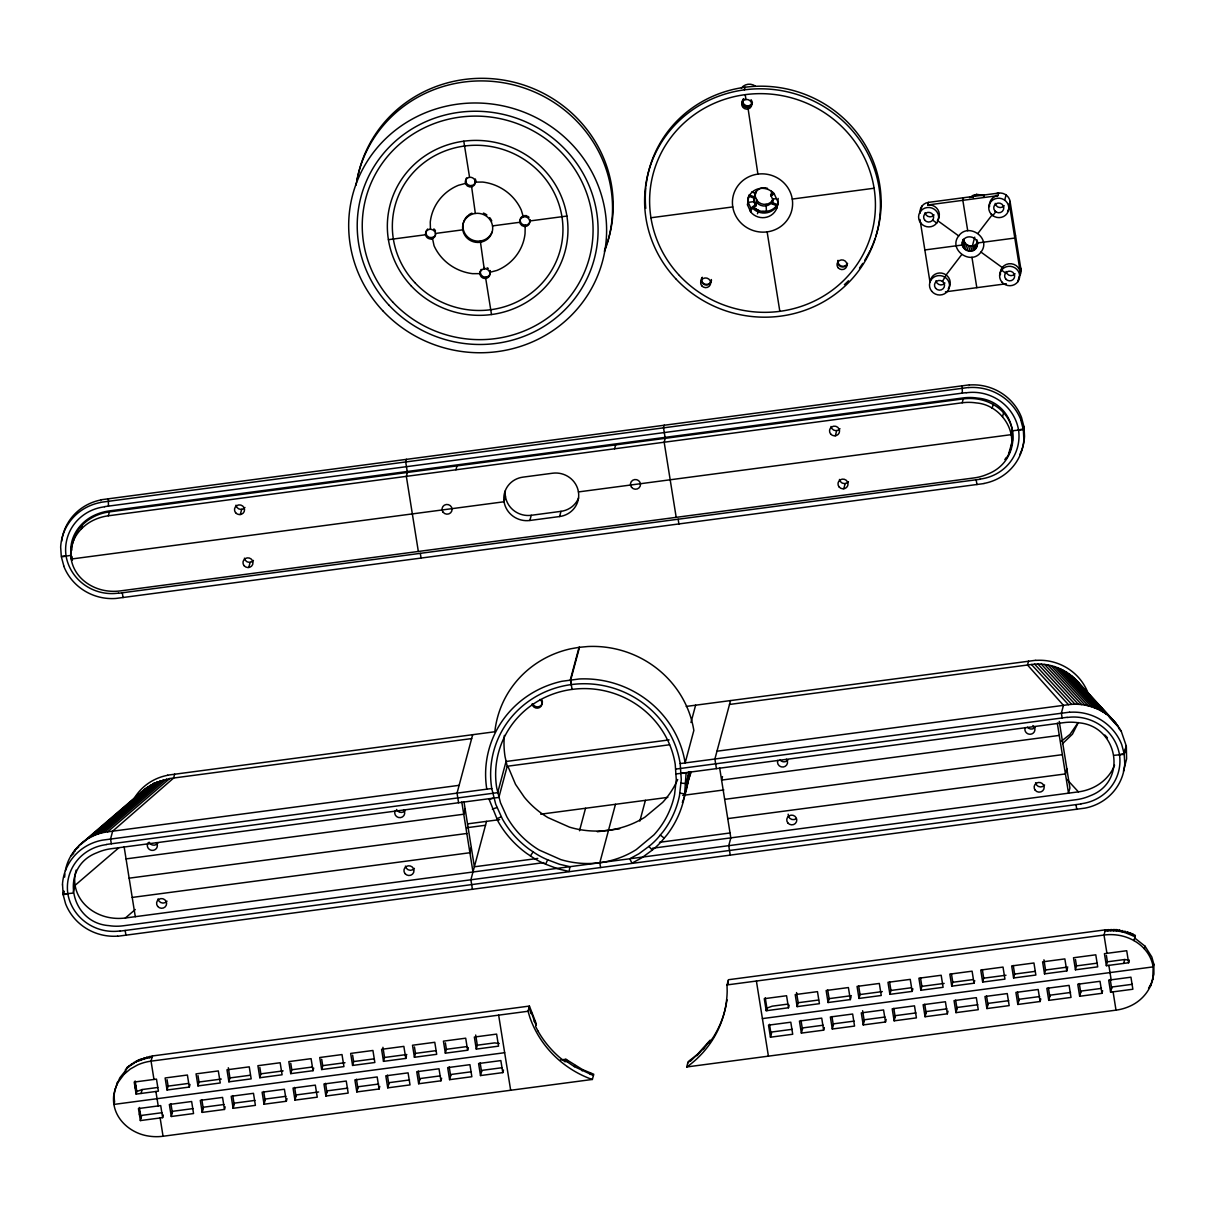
<?xml version="1.0" encoding="UTF-8"?>
<svg xmlns="http://www.w3.org/2000/svg" width="1215" height="1215" viewBox="0 0 1215 1215"><rect width="100%" height="100%" fill="white"/><g stroke="black" fill="none" stroke-linecap="round" stroke-linejoin="round"><path stroke-width="1.5" d="M62.557 884.885L63.165 894.741L65.564 903.702A50.711 48.873 15 0 0 117.673 936.127M1023.82 438.828L1023.334 429.624L1020.813 420.026M686.946 786.151L688.389 772.057M687.174 784.647L689.437 772.148M64.638 877.093L64.896 873.919M687.872 782.05L687.204 786.272A100.602 96.942 15 0 1 682.329 802.447M726.221 1004.198L727.041 999.854M75.011 875.149L76.105 870.137M71.108 549.134C72.946 535.921 82.802 524.88 94.785 519.625A48.342 46.595 15 0 1 108.332 515.798L962.189 402.788A48.342 46.595 15 0 1 976.374 402.94C1002.147 404.899 1021.997 436.139 1006.081 458.678M114.969 1089.399L114.529 1091.86A35.508 34.217 15 0 0 114.605 1101.777L113.921 1104.42C116.564 1121.475 132.359 1133.808 148.868 1136.101A48.342 46.595 15 0 0 163.053 1136.253L592.373 1079.452L593.755 1074.257L582.501 1069.58L565.886 1059.267L560.388 1059.981M1152.792 979.26L1153.157 966.882A35.508 34.217 15 0 0 1150.134 957.359C1144.166 945.118 1131.438 937.19 1118.195 935.201A48.342 46.595 15 0 0 1104.01 935.034L727.026 984.925L727.178 991.334A101.604 97.914 15 0 1 689.376 1065.099L686.688 1066.967L688.1 1061.773L697.425 1054.377L710.122 1040.177L709.423 1042.774L713.266 1037.261A101.604 97.914 15 0 0 725.978 1005.716M65.367 870.775C68.921 850.318 87.207 834.249 107.603 831.85L459.133 785.33M754.059 198.182L755.76 191.727M755.441 192.988L755.229 196.45L756.656 199.594L755.123 204.895L750.703 208.266L750.004 210.863M777.342 205.958L772.057 203.877L772.573 199.154L771.16 196.01L772.224 192.441M748.06 198.698L748.759 196.101L747.544 204.971L750.703 211.987A15.188 14.641 15 0 0 776.643 208.555L778.283 202.252M977.194 245.46C975.068 256.365 957.587 249.698 963.161 239.947L962.812 241.238C965.667 233.508 978.47 236.758 977.316 244.914M976.845 246.751L977.665 243.623M114.909 1089.612L117.855 1082.595L124.097 1074.242L127.408 1067.195L138.89 1059.784L152.437 1055.957L529.421 1006.066L536.301 1023.835L535.602 1026.432L537.729 1030.624M127.074 1068.486L129.473 1065.464M129.139 1066.755L131.66 1063.839M131.326 1065.145L133.969 1062.35M133.635 1063.657L136.384 1060.999M136.05 1062.305L138.89 1059.784M138.54 1061.09L141.137 1060.012L141.472 1058.721M141.137 1060.012L143.795 1059.085L144.129 1057.794M143.795 1059.085L146.514 1058.326L146.848 1057.02M146.514 1058.326L149.293 1057.703L149.627 1056.412M153.971 1079.452L151.055 1061.151L152.437 1055.957M592.373 1079.452L589.229 1078.358A101.604 97.914 15 0 1 529.892 1017.441L528.039 1011.26L529.421 1006.066M535.952 1025.141L531.289 1012.247M534.16 1021.587L534.494 1020.281M593.421 1075.548L574.406 1066.633L567.056 1061.758L567.39 1060.452M574.406 1066.633L574.756 1065.342M582.167 1070.886L582.501 1069.58M590.262 1074.47L590.611 1073.164M1133.944 940.592L1135.342 935.398L1130.39 932.999L1116.782 929.642L1105.407 929.84L728.423 979.73L727.026 984.925M1144.378 948.869L1145.062 946.227L1134.628 937.95M1145.062 946.227L1151.835 957.025L1153.84 964.239L1153.157 966.882L762.413 1018.595M686.688 1066.967L1116.008 1010.151A48.342 46.595 15 0 0 1129.57 1006.324C1141.022 1001.388 1150.013 991.243 1152.853 979.047M116.701 1084.874L119.875 1077.735L124.796 1071.584M962.341 243.076L963.374 239.188M962.948 246.827L964.315 241.633L963.768 239.795L962.386 244.99L924.843 249.956M963.966 248.468L965.333 243.273L964.315 241.633M965.378 249.804L966.76 244.61L965.333 243.273M967.11 250.746L968.476 245.552L966.76 244.61M969.023 251.232L970.39 246.037L974.248 245.536L977.285 243.213L975.903 248.407M970.982 251.216L974.734 237.153M972.866 250.715L974.248 245.536M974.551 249.758L975.918 244.564M73.978 539.506C76.545 528.525 85.916 520.324 95.833 515.722A48.342 46.595 15 0 1 109.38 511.895L963.237 398.9A48.342 46.595 15 0 1 977.422 399.052C990.665 401.056 1003.393 408.969 1009.361 421.21A35.508 34.217 15 0 1 1012.384 430.748L1012.46 440.665L1008.556 454.182M71.882 556.455L71.199 559.052L504.073 501.765A22.629 21.809 15 0 0 529.846 520.476L559.599 516.542A22.629 21.809 15 0 0 578.446 491.923L1011.336 434.636L1012.384 430.748L1023.334 429.624L1024.017 427.027L1021.511 417.428A50.711 48.873 15 0 0 969.403 384.988M81.375 528.874L82.423 524.986M108.363 498.712L108.439 506.123M108.332 515.783L109.38 511.895M63.894 890.99L63.059 894.103L73.006 893.101L75.102 885.31L118.857 847.766M64 891.628L63.165 894.741L68.055 893.769M240.281 514.553L241.679 509.358M174.671 774.122L173.639 778.025L112.646 831.182L110.55 838.973L111.324 843.787M248.756 567.511L250.138 562.317M135.169 1088.078L135.867 1085.481M136.126 1094.108L134.197 1082.064L156.477 1079.117L158.406 1091.161L136.126 1094.108L136.824 1091.51L135.138 1080.97M141.092 1093.439L142.125 1089.551L157.707 1087.486M139.391 1114.565L140.089 1111.968M163.326 1115.036L162.628 1117.633L140.363 1120.579L141.745 1115.385L162.172 1112.682M190.011 1084.463L189.327 1087.061L167.047 1090.007L168.095 1086.119L167.062 1079.695M171.285 1116.494L169.356 1104.45L191.636 1101.504L193.549 1113.548L171.285 1116.494L172.667 1111.3L193.094 1108.596M425.933 233.462L425.584 234.753L388.405 239.674M197.969 1085.921L196.04 1073.878L218.32 1070.931L220.249 1082.975L197.969 1085.921L199.017 1082.018L197.984 1075.609M431.31 238.915L432.57 238.58A5.027 4.845 15 0 0 431.082 229.286L429.776 229.286A5.027 4.845 15 0 0 425.584 234.753A5.027 4.845 15 0 0 431.31 238.915L431.659 237.624A5.027 4.845 15 0 1 427.741 228.967M432.297 237.457L434.044 245.734A47.78 46.049 15 0 0 472.529 273.664L479.986 273.633L480.335 272.342M225.17 1106.85L224.471 1109.447L202.206 1112.393L203.604 1107.199L224.016 1104.511M463.796 141.198L469.567 177.314A5.027 4.845 15 0 1 475.293 181.475L475.323 182.736A5.027 4.845 15 0 1 465.755 184.012L465.725 181.491A5.027 4.845 15 0 1 466.636 177.891M465.907 182.098L465.573 183.389L458.404 185.303A47.78 46.049 15 0 0 430.262 222.056L430.429 229.286M228.891 1081.821L226.977 1069.792L249.242 1066.846L251.171 1078.874L228.891 1081.821L229.939 1077.933L228.314 1067.757M471.466 185.637L475.338 213.43A15.096 14.534 15 0 1 491.695 233.386A15.096 14.534 15 0 1 465.922 236.803A15.096 14.534 15 0 1 475.338 213.43M475.657 180.807L475.308 182.098L482.78 182.068A47.78 46.049 15 0 1 521.265 210.013L523.361 216.984L523.073 215.86M463.128 228.541L462.778 229.832L435.502 233.447M406.387 459.27L405.689 461.867L407.222 471.496M233.128 1108.308L231.199 1096.264L253.479 1093.318L255.393 1105.361L233.128 1108.308L234.525 1103.114L254.937 1100.41M407.389 472.453L406.342 476.356L418.34 551.458M480.305 241.01L484.193 268.804L484.542 267.497M259.813 1077.735L257.899 1065.692L280.164 1062.745L282.093 1074.789L259.813 1077.735L260.861 1073.832L259.828 1067.423M491.498 314.533L485.727 278.432A5.027 4.845 15 0 1 480.001 274.271L480.32 271.704A5.027 4.845 15 0 1 481.262 269.366M287.013 1098.664L286.33 1101.261L264.05 1104.222L265.447 1099.028L285.859 1096.325M486.076 277.126L485.727 278.432A5.027 4.845 15 0 0 489.918 272.95L489.554 271.735A5.027 4.845 15 0 0 479.971 272.995M490.085 271.051L489.736 272.342L496.905 270.444A47.78 46.049 15 0 0 525.047 233.69L525.214 225.155M313.713 1068.091L313.014 1070.688L290.734 1073.635L291.782 1069.747L290.75 1063.322M520.142 220.993L519.792 222.284L492.531 225.899M455.929 469.795L456.977 465.892M521.964 216.498A5.027 4.845 15 0 0 524.561 225.155L525.882 225.155A5.027 4.845 15 0 0 530.059 219.687L529.71 220.978A5.027 4.845 15 0 1 525.533 226.446L524.212 226.461A5.027 4.845 15 0 1 522.739 217.151L524.333 215.526M294.972 1100.122L293.043 1088.078L315.323 1085.132L317.252 1097.175L294.972 1100.122L296.369 1094.928L318.634 1091.981M321.656 1069.549L319.742 1057.506L342.007 1054.559L343.936 1066.603L321.656 1069.549L322.704 1065.646L321.686 1059.237M325.893 1096.036L323.965 1083.993L346.245 1081.046L348.173 1093.09L325.893 1096.036L327.291 1090.842L347.703 1088.139M352.578 1065.449L350.664 1053.42L372.929 1050.474L374.858 1062.502L352.578 1065.449L353.626 1061.561L352.608 1055.136M505.47 496.57L504.073 501.765A22.629 21.809 15 0 1 522.921 477.146L552.673 473.212A22.629 21.809 15 0 1 578.446 491.923M379.779 1086.392L379.095 1088.989L356.815 1091.936L358.212 1086.742L378.624 1084.038M406.478 1055.82L405.78 1058.417L383.5 1061.363L384.548 1057.475L382.922 1047.3M529.846 520.476L531.244 515.297A22.629 21.809 15 0 1 505.334 490.86M472.696 734.695L457.037 793.122L458.587 802.75M387.737 1087.85L385.808 1075.807L408.088 1072.86L410.017 1084.904L387.737 1087.85L389.134 1082.656L409.546 1079.953M465.132 809.023L463.75 814.217L126.056 858.899M414.421 1057.278L412.508 1045.234L434.773 1042.288L436.701 1054.316L414.421 1057.278L415.469 1053.375L414.452 1046.95M559.599 516.542L560.996 511.348A22.629 21.809 15 0 0 578.583 497.968M471.298 847.538L469.901 852.733L132.222 897.429M486.547 821.355L470.888 879.781L472.438 889.41M441.637 1078.206L440.939 1080.803L418.659 1083.75L420.056 1078.555L440.468 1075.852M504.362 735.394A90.533 87.252 15 0 0 505.06 756.702L507.217 766.255L498.864 797.42L110.975 848.753A49.314 47.522 15 0 0 97.124 852.672C59.019 866.811 69.437 922.732 108.788 925.617A49.314 47.522 15 0 0 123.292 925.784L1076.338 799.667A49.314 47.522 15 0 0 1090.204 795.749C1128.31 781.594 1117.876 725.689 1078.54 722.788A49.314 47.522 15 0 0 1064.036 722.621L676.132 773.955M468.322 1047.634L467.623 1050.231L445.358 1053.177L446.391 1049.289L445.373 1042.865M614.593 448.791L615.625 444.903M449.58 1079.664L447.667 1067.62L469.932 1064.674L471.86 1076.718L449.58 1079.664L450.978 1074.47L471.39 1071.767M486.79 789.173A100.602 96.942 15 0 1 561.983 681.266L579.282 678.972A100.602 96.942 15 0 1 685.139 762.929L693.841 730.473A100.602 96.942 15 0 0 587.969 646.517L579.054 647.337L570.351 679.793L572.113 689.391A90.533 87.252 15 0 1 675.221 764.25L676.269 779.468L674.568 794.595A90.533 87.252 15 0 1 653.943 834.857L636.235 849.619A90.533 87.252 15 0 1 560.798 859.597L539.202 850.044A90.533 87.252 15 0 1 506.837 816.799L500.474 802.735L496.707 787.867A90.533 87.252 15 0 1 572.113 689.391M579.494 647.276L570.792 679.732L571.339 684.577A95.575 92.097 15 0 0 491.756 788.52L102.333 840.157A50.711 48.873 15 0 0 62.436 884.885M476.28 1049.092L474.351 1037.048L496.616 1034.102L498.545 1046.145L476.28 1049.092L477.313 1045.189L475.688 1035.028M744.431 89.834L745.129 87.237M503.481 1070.02L502.782 1072.617L480.502 1075.564L481.899 1070.369L502.311 1067.681M747.924 107.543L757.902 174.109A30.178 29.084 15 0 1 790.585 214.022A30.178 29.084 15 0 1 739.054 220.841A30.178 29.084 15 0 1 757.902 174.109M664.225 425.144L663.527 427.741L665.076 437.37M665.228 438.326L664.18 442.23L676.193 517.347M579.509 830.756L585.539 808.264M747.544 204.971L748.136 198.546M750.703 211.987L751.402 209.39L755.821 206.018L756.778 202.495A9.507 9.158 15 0 0 772.998 200.353M755.609 193.048L754.226 198.242L748.926 196.162M755.229 196.45L753.847 201.644L755.821 206.018M776.355 205.882C771.677 212.534 759.178 213.84 753.3 206.763M762.519 211.44L766.452 211.547L766.058 204.302M771.297 195.904L771.54 191.256M772.057 203.877L773.317 199.093M615.473 804.3L599.815 862.726L600.59 867.54M777.585 204.849L778.192 198.409M776.643 208.555L777.661 204.697L772.193 202.541M565.886 1059.267L565.188 1061.864L559.796 1057.582A101.604 97.914 15 0 1 537.729 1030.624M639.834 821.112L645.408 800.336M690.971 722.5L695.618 705.186M688.146 775.747L686.065 783.538L681.053 783.143M687.827 780.516L689.224 775.322M690.819 771.677L684.85 793.942L679.899 793.122M730.549 700.569L714.891 758.995L716.425 768.624M722.515 776.628L721.589 780.091L1059.283 735.409M835.312 435.805L836.71 430.611M843.772 488.779L845.169 483.585M920.53 211.304L921.912 206.11M958.696 235.907C947.837 249.591 971.089 266.024 980.961 252.082C991.82 238.398 968.568 221.981 958.696 235.907L937.418 220.477A10.054 9.69 15 0 0 927.789 204.971L928.488 202.373L998.609 193.079L997.91 195.676A10.054 9.69 15 0 0 989.526 206.626M963.541 197.726L962.842 200.323L967.717 230.759M969.585 197.665L976.587 194.385L984.059 195.311L984.196 196.572M789.173 1005.17L788.489 1007.767L766.209 1010.713L766.908 1008.116L772.208 1006.172L787.791 1004.106M976.708 241.178L977.057 239.887M977.619 241.724L977.27 243.015L1014.814 238.049L1015.497 235.452M770.447 1037.2L768.518 1025.156L790.798 1022.21L792.712 1034.254L770.447 1037.2L771.829 1032.006L792.256 1029.302M1004.683 200.171L1006.066 194.977M1007.554 211.197A10.054 9.69 15 0 0 1009.361 203.999L1010.06 201.401L1020.949 269.502L1020.251 272.099A10.054 9.69 15 0 0 1008.799 263.776A10.054 9.69 15 0 0 1000.416 274.727M962.25 385.702L962.326 393.113M797.131 1006.627L795.202 994.584L817.482 991.637L819.411 1003.681L797.131 1006.627L798.179 1002.724L796.554 992.564M962.189 402.788L963.237 398.9M824.332 1027.556L823.633 1030.153L801.368 1033.099L802.766 1027.92L823.178 1025.217M1017.73 281.88L1019.127 276.686A10.054 9.69 15 0 0 1020.205 267.057M851.032 996.983L850.333 999.581L828.053 1002.527L829.101 998.639L827.719 990.043M992.123 408.346L993.171 404.458M832.29 1029.014L830.361 1016.97L852.641 1014.024L854.555 1026.068L832.29 1029.014L833.687 1023.82L854.099 1021.116M1002.557 416.623L1003.59 412.736M858.975 998.441L857.061 986.398L879.326 983.451L881.255 995.495L858.975 998.441L860.023 994.538L858.656 985.942M886.175 1019.385L885.492 1021.982L863.212 1024.928L864.609 1019.734L885.021 1017.031M1023.926 426.389L1023.227 428.986L1018.322 429.958M912.875 988.797L912.176 991.394L889.896 994.341L890.944 990.453L889.577 981.857M894.134 1020.828L892.205 1008.799L914.485 1005.838L916.414 1017.881L894.134 1020.828L895.531 1015.634L915.943 1012.93M920.818 990.255L918.904 978.212L941.169 975.265L943.098 987.309L920.818 990.255L921.866 986.367L920.499 977.756M948.019 1011.199L947.336 1013.796L925.055 1016.742L926.453 1011.548L946.865 1008.845M1028.558 661.127L1027.525 665.015L1063.459 705.353L1061.378 713.144L1062.138 717.959M974.719 980.611L974.02 983.208L951.74 986.17L952.788 982.267L951.421 973.671M955.977 1012.642L954.048 1000.613L976.328 997.667L978.257 1009.695L955.977 1012.642L957.374 1007.448L977.786 1004.744M982.662 982.069L980.748 970.041L1003.013 967.079L1004.942 979.123L982.662 982.069L983.71 978.181L982.343 969.57M986.899 1008.556L984.97 996.513L1007.25 993.566L1009.179 1005.61L986.899 1008.556L988.296 1003.362L1008.708 1000.659M1066.831 768.731L1065.434 773.925L727.755 818.606M1013.599 977.984L1011.67 965.94L1033.935 962.994L1035.863 975.038L1013.599 977.984L1014.631 974.081L1013.264 965.485M1040.799 998.912L1040.101 1001.509L1017.821 1004.456L1019.218 999.262L1039.63 996.558M1067.484 968.34L1066.785 970.937L1044.52 973.883L1045.553 969.995L1043.928 959.82M1048.742 1000.37L1046.829 988.327L1069.094 985.38L1071.023 997.424L1048.742 1000.37L1050.14 995.176L1070.552 992.473M729.501 704.457L1031.444 664.499C1047.846 662.297 1065.145 668.28 1076.49 680.37L1115.719 722.986L1121.172 731.05L1126.244 745.889L1124.164 753.68L1124.771 763.521A50.711 48.873 15 0 1 1084.965 808.127L117.688 936.264M1126.244 745.889L1124.27 754.318L1114.307 755.305M1075.442 969.798L1073.513 957.754L1095.778 954.808L1097.707 966.851L1075.442 969.798L1076.475 965.895L1075.457 959.486M1102.643 990.726L1101.944 993.323L1079.664 996.27L1081.061 991.075L1101.473 988.387M1105.407 929.84L1104.01 935.034L1106.941 953.335M1107.397 961.809L1124.71 959.516L1129.327 960.154L1128.629 962.751L1106.364 965.697L1107.397 961.809L1106.379 955.385M1110.586 992.184L1108.672 980.141L1130.937 977.194L1132.866 989.238L1110.586 992.184L1111.983 986.99L1132.395 984.287M1123.678 963.404L1124.71 959.516M125.145 1070.293L127.408 1067.195M687.736 1063.064L690.773 1059.905M690.424 1061.211L697.425 1054.377M697.061 1055.683L703.531 1048.287M703.166 1049.593L709.059 1041.711M1105.058 931.146L1107.883 930.842L1108.247 929.551M1107.883 930.842L1110.738 930.72L1111.102 929.414M1110.738 930.72L1113.578 930.751L1113.942 929.445M1113.578 930.751L1116.418 930.948L1116.782 929.642M1116.418 930.948L1119.243 931.298L1119.592 930.007M1119.243 931.298L1122.022 931.814L1122.371 930.523M1134.977 936.659L1124.756 932.482L1125.105 931.191M1127.429 933.317L1127.793 932.011M1130.026 934.305L1130.39 932.999M1132.562 935.428L1132.912 934.122M1078.328 722.515L1072.45 734.179L1062.609 743.61M688.252 780.379L691.046 772.406M1123.435 771.191L1126.594 758.904L1126.351 746.526M757.461 213.764L758.676 210.453L755.214 208.555M1114.565 765.146C1110.692 775.413 1102.202 783.508 1092.285 787.958A49.314 47.522 15 0 1 1078.434 791.861L652.485 848.237M75.011 535.618L72.156 545.246A35.508 34.217 15 0 0 71.822 550.213M117.384 1082.231L113.83 1094.502A35.508 34.217 15 0 0 113.906 1104.42L504.665 1052.706M1150.377 986.428L1153.916 974.157L1153.84 964.239M547.631 859.795L559.401 864.245L569.896 866.69L569.136 871.474L558.004 868.877L545.626 864.214L547.631 859.795A71.336 68.739 15 0 1 533.172 851.882L529.679 849.558A95.575 92.097 15 0 1 502.433 819.062L495.72 804.224L491.756 788.52M1077.538 723.487L1069.975 734.392L1061.287 741.241M1151.061 983.786L1148.57 988.281M488.87 798.741L498.029 821.325A100.602 96.942 15 0 0 526.718 853.431L530.393 855.876L533.172 851.882M708.694 1043.002L709.773 1041.468M961.688 254.634L946.136 274.954L942.475 281.409M977.969 233.356L992.412 214.508M992.822 215.647L995.784 211.774M1004.805 459.559L1006.476 457.463M686.141 772.634L684.425 796.66A100.602 96.942 15 0 1 666.974 834.872L664.21 838.168A75.102 72.368 15 0 1 652.242 850.105L641.824 857.79L631.967 863.166L629.75 858.762L639.029 853.705L648.916 846.399A71.336 68.739 15 0 0 660.292 835.054L662.919 831.926A95.575 92.097 15 0 0 679.489 795.628L681.281 779.666L680.172 763.582A95.575 92.097 15 0 0 571.339 684.577M124.097 1074.242L130.294 1069.033L137.508 1064.978A48.342 46.595 15 0 1 151.055 1061.151L528.039 1011.26M140.849 792.499L154.077 783.219L169.72 778.542L471.648 738.583M78.732 845.807L145.754 788.292M80.752 844.501L84.989 840.871M86.295 839.717L148.412 786.424M89.075 838.031L151.192 784.723M74.464 850.606L78.702 846.976M72.581 853.203L75.406 850.789M91.976 836.512L154.077 783.219M70.88 855.922L73.705 853.492M94.967 835.191L157.084 781.883M98.05 834.052L160.152 780.744M101.21 833.11L163.311 779.802M104.414 832.366L166.531 779.073M107.603 831.85L169.72 778.542M74.996 875.073A36.511 35.189 15 0 0 78.2 895.091C84.291 907.635 97.306 915.776 110.869 917.826A49.314 47.522 15 0 0 125.373 917.993L135.26 909.519M756.656 199.594L757.218 200.824A9.507 9.158 15 0 0 773.439 198.683M770.599 194.78L773.545 192.532M771.16 196.01L774.152 193.732M969.707 197.21L976.587 194.385M496.768 818.834L501.279 816.769M136.824 1091.51L142.125 1089.551M492.364 809.175L497.026 807.489M431.659 237.624L432.92 237.29A5.027 4.845 15 0 0 435.578 234.647M489.053 799.349L493.867 798.073M63.803 565.886L61.388 556.926L71.245 555.285M1119.273 754.652L1124.164 753.68L1121.764 744.719A50.711 48.873 15 0 0 1069.64 712.279M579.054 647.337L570.686 648.795A100.602 96.942 15 0 0 494.885 731.354M101.255 499.745L969.388 384.866M100.572 502.342L968.689 387.464M984.044 483.555L115.926 598.448A50.711 48.873 15 0 1 63.681 565.932M167.579 775.17L494.763 731.764M149.293 1057.703L152.103 1057.263M566.904 216.057L529.71 220.978A5.027 4.845 15 0 0 523.984 216.817M772.573 199.154L776.324 198.668M650.951 217.758L732.767 206.93M792.271 199.063L874.086 188.234M927.789 204.971L997.91 195.676M945.437 291.828L1006.339 283.763M104.596 506.625L966.168 392.612M531.244 515.297L560.996 511.348M118.447 593.3L980.019 479.272M686.217 706.431L1035.696 660.292M669.131 739.905L506.048 761.486L497.694 792.651L106.358 844.44M507.217 766.255L669.556 744.765M716.971 751.204L1068.501 704.685C1084.904 702.467 1102.202 708.451 1113.563 720.541M680.172 763.582L1069.625 712.157M675.768 769.095L1067.104 717.306M467.745 823.846L499.623 819.624M540.721 814.187L667.81 797.374M682.754 795.4L723.851 789.947M466.909 827.719L485.514 825.258M129.139 878.172L466.818 833.475M724.672 799.349L1062.366 754.667M597.355 831.743L619.665 828.782M537.789 858.413L474.382 866.796L464.024 802.022M659.472 842.314L730.352 832.928M125.373 917.993L543.864 862.62M120.224 931.115L1080.955 803.966M168.095 1086.119L188.507 1083.416M199.017 1082.018L221.282 1079.072M229.939 1077.933L250.351 1075.229M260.861 1073.832L283.141 1070.886M291.782 1069.747L312.194 1067.043M322.704 1065.646L344.984 1062.7M353.626 1061.561L374.038 1058.857M384.548 1057.475L406.828 1054.514M415.469 1053.375L435.896 1050.671M446.391 1049.289L466.818 1046.586M477.313 1045.189L494.627 1042.895L499.244 1043.548M798.179 1002.724L818.591 1000.021M829.101 998.639L851.366 995.693M860.023 994.538L882.303 991.592M890.944 990.453L911.356 987.749M921.866 986.367L944.146 983.406M952.788 982.267L973.2 979.563M983.71 978.181L1005.99 975.235M1014.631 974.081L1035.059 971.377M1045.553 969.995L1067.833 967.049M1076.475 965.895L1096.902 963.191M100.587 502.478A50.711 48.873 15 0 0 60.659 547.069L61.282 556.288L66.293 555.954M976.465 194.84L983.953 195.752M681.129 773.302L686.156 773.272M975.706 195.585L972.942 195.357L973.625 196.617M1122.022 931.814L1124.756 932.482M968.476 245.552L970.39 246.037M751.781 192.016L755.32 193.398A9.507 9.158 15 0 1 767.576 188.371M749.078 194.84L754.378 196.921L753.847 201.644L748.227 202.373L751.402 209.39M980.961 252.082L1002.238 267.528L1001.54 270.125L1005.58 273.056M932.68 220.128L936.735 223.074M565.537 1060.558L567.056 1061.758M660.307 835.054L664.21 838.168M1074.166 678.061L1115.719 722.986M1071.691 675.905L1117.724 725.568M1083.75 689.467L1097.813 704.7M1109.31 717.169L1119.531 728.256M1069.079 673.9L1106.136 714.071M1118.605 728.286L1121.172 731.05M1066.345 672.062L1103.402 712.248M1063.474 670.407L1100.547 710.578M1060.513 668.918L1097.57 709.104M1057.46 667.627L1094.518 707.813M1054.331 666.534L1091.389 706.705M1051.127 665.623L1088.2 705.809M1047.877 664.924L1084.949 705.11M1044.596 664.423L1081.654 704.609M1041.285 664.134L1078.343 704.32M1104.891 735.045L1107.442 737.809M1037.975 664.058L1075.032 704.229M1034.648 664.18L1071.721 704.366M1031.444 664.499L1068.501 704.685M1066.937 779.407L1078.434 791.876M648.916 846.399L652.242 850.105M1076.49 680.37L1082.474 688.085M963.298 245.521L962.69 241.785M777.494 201.007L774.319 194.005A15.188 14.641 15 0 0 748.379 197.438M465.725 181.491L466.104 182.706A5.027 4.845 15 0 0 475.673 181.445L475.642 180.169A5.027 4.845 15 0 0 475.278 178.954M489.903 270.429L490.268 271.659M508.098 766.726L515.524 784.343L524.288 797.162A90.533 87.252 15 0 0 547.904 817.574L569.501 827.142A90.533 87.252 15 0 0 644.937 817.148L662.646 802.401A90.533 87.252 15 0 0 677.697 779.514M529.087 1007.372L530.94 1013.553M972.82 195.812L973.321 197.787M71.639 556.956L72.429 560.267M1009.361 203.999L1020.251 272.099M1128.629 962.751L1126.715 950.722L1104.435 953.669L1106.364 965.697M1108.855 965.378L1111.163 979.822M1113.092 991.85L1116.008 1010.151M1110.221 979.457L1111.634 988.296M1076.004 804.619L1076.763 809.433M1059.267 721.452L1069.914 787.988L1068.517 793.182L1057.323 723.153M1101.944 993.323L1100.015 981.295L1077.751 984.241L1079.664 996.27M971.939 257.246L976.814 287.682M1079.3 983.558L1080.712 992.382M1066.785 970.937L1064.856 958.908L1042.591 961.855L1044.52 973.883M976.177 479.788L976.951 484.603M1048.378 987.643L1049.79 996.467M919.983 219.49L930.007 282.214M1040.101 1001.509L1038.172 989.481L1015.907 992.427L1017.821 1004.456M1017.487 991.972L1018.869 1000.568M986.565 996.057L987.947 1004.653M974.02 983.208L972.091 971.18L949.826 974.126L951.74 986.17M955.643 1000.158L957.025 1008.754M947.336 1013.796L945.407 1001.752L923.127 1004.699L925.055 1016.742M924.721 1004.243L926.103 1012.839M912.176 991.394L910.248 979.366L887.983 982.312L889.896 994.341M893.8 1008.344L895.182 1016.94M745.205 94.664L745.964 99.478A5.027 4.845 15 0 1 751.417 106.13A5.027 4.845 15 0 1 742.836 107.269A5.027 4.845 15 0 1 745.964 99.478M767.136 231.883L779.833 311.329M885.492 1021.982L883.563 1009.938L861.283 1012.885L863.212 1024.928M862.604 1010.713L864.26 1021.025M850.333 999.581L848.404 987.552L826.139 990.498L828.053 1002.527M831.956 1016.515L833.338 1025.126M823.633 1030.153L821.72 1018.124L799.44 1021.071L801.368 1033.099M801.004 1020.387L802.416 1029.211M788.489 1007.767L786.561 995.738L764.281 998.684L766.209 1010.713M765.253 997.804L767.288 1010.531M769.49 1024.291L771.145 1034.603M756.398 981.037L768.412 1056.154M719.629 767.834L730.822 837.879L728.742 845.67L730.276 855.299M678.152 519.23L678.927 524.045M498.651 1015.148L510.665 1090.265M461.791 801.961L472.984 871.99M420.314 553.341L421.089 558.156M502.782 1072.617L500.853 1060.589L478.589 1063.535L480.502 1075.564M480.138 1062.852L481.55 1071.676M467.623 1050.231L465.694 1038.187L443.429 1041.149L445.358 1053.177M449.216 1066.937L450.628 1075.761M440.939 1080.803L439.01 1068.775L416.745 1071.721L418.659 1083.75M418.294 1071.038L419.707 1079.862M405.78 1058.417L403.851 1046.373L381.586 1049.32L383.5 1061.363M387.372 1075.123L388.785 1083.947M379.095 1088.989L377.166 1076.946L354.886 1079.907L356.815 1091.936M356.451 1079.209L357.863 1088.048M325.529 1083.309L326.941 1092.133M313.014 1070.688L311.086 1058.66L288.821 1061.606L290.734 1073.635M294.607 1087.395L296.02 1096.234M286.33 1101.261L284.401 1089.232L262.121 1092.179L264.05 1104.222M263.685 1091.495L265.098 1100.319M232.764 1095.581L234.176 1104.405M224.471 1109.447L222.558 1097.418L200.278 1100.365L202.206 1112.393M122.29 592.783L123.064 597.598M201.842 1099.681L203.254 1108.505M189.327 1087.061L187.399 1075.017L165.119 1077.978L167.047 1090.007M170.92 1103.767L172.333 1112.591M124.097 846.642L135.29 916.687M162.628 1117.633L160.714 1105.604L138.434 1108.551L140.363 1120.579M155.9 1091.48L158.208 1105.923M160.137 1117.967L163.053 1136.268M125.175 930.462L125.95 935.277M139.376 1107.457L141.061 1117.982M1024.017 427.027L1024.518 436.231A50.711 48.873 15 0 1 1019.81 454.607M71.108 553.6C68.921 537 80.479 521.205 95.347 514.856A49.314 47.522 15 0 1 109.213 510.938L963.1 397.928A49.314 47.522 15 0 1 977.604 398.095C1019.142 401.618 1026.007 459.179 987.749 474.078A48.342 46.595 15 0 1 974.202 477.905L120.331 590.9A48.342 46.595 15 0 1 106.145 590.748C92.917 588.743 80.175 580.831 74.221 568.574A35.508 34.217 15 0 1 71.093 549.058M728.058 981.037L728.134 984.241M480.32 271.704L480.35 272.965A5.027 4.845 15 0 0 490.298 272.919M847.387 263.989A5.027 4.845 15 0 1 840.886 266.647A5.027 4.845 15 0 1 838.031 260.314M711.307 279.541A5.027 4.845 15 0 1 705.156 284.902A5.027 4.845 15 0 1 702.3 277.263M752.115 102.075A5.027 4.845 15 0 1 745.342 107.224A5.027 4.845 15 0 1 744.005 98.886M751.067 99.752A5.027 4.845 15 0 1 751.751 100.845M741.423 88.012A10.054 9.69 15 0 1 755.441 86.159M752.419 102.303A5.027 4.845 15 0 1 745.615 106.191A5.027 4.845 15 0 1 743.383 98.749M752.282 102.88A5.027 4.845 15 0 1 742.623 100.435M711.504 280.164A5.027 4.845 15 0 1 705.338 284.249A5.027 4.845 15 0 1 701.845 277.719M847.554 263.351A5.027 4.845 15 0 1 837.894 260.891M875.134 238.383A118.204 113.906 15 0 1 873.175 243.623M872.461 245.339A118.204 113.906 15 0 1 870.942 248.756M870.153 250.442A118.204 113.906 15 0 1 864.761 260.253M862.741 263.412A118.204 113.906 15 0 1 859.521 268.014M848.495 280.786A118.204 113.906 15 0 1 844.395 284.659M645.757 208.388A118.204 113.906 15 0 1 645.788 187.869M645.97 186.001A118.204 113.906 15 0 1 787.335 89.059A118.204 113.906 15 0 1 875.726 236.606M777.357 205.077A15.188 14.641 15 0 1 752.814 208.327M465.375 182.782A5.027 4.845 15 0 1 469.567 177.314M487.124 267.816A5.027 4.845 15 0 1 488.278 268.439M525.639 215.511A5.027 4.845 15 0 1 526.915 215.845M528.069 216.467A5.027 4.845 15 0 1 529.011 217.364M433.861 228.936A5.027 4.845 15 0 1 435.486 230.926M492.029 232.095A15.096 14.534 15 0 1 469.643 238.55A15.096 14.534 15 0 1 467.578 215.86M468.565 215.04A15.096 14.534 15 0 1 471.921 213.126M483.433 213.081A15.096 14.534 15 0 1 486.881 214.964M489.721 217.637A15.096 14.534 15 0 1 491.771 220.933M357.225 179.395A129.276 124.568 15 0 1 518.835 83.531A129.276 124.568 15 0 1 604.508 250.472M606.604 245.4A129.276 124.568 15 0 1 604.417 251.551M355.995 185.212A129.276 124.568 15 0 1 356.542 181.992M356.846 180.382A129.276 124.568 15 0 1 514.067 85.02A129.276 124.568 15 0 1 607.105 243.851M1004.198 205.654A5.027 4.845 15 0 1 995.191 203.376M996.087 193.747A10.054 9.69 15 0 1 1010.121 203.938M1015.072 273.755A5.027 4.845 15 0 1 1006.066 271.461M934.077 214.934A5.027 4.845 15 0 1 925.055 212.655M920.104 213.308A10.054 9.69 15 0 1 928.488 202.373M944.951 283.034A5.027 4.845 15 0 1 935.945 280.741M930.234 281.455A10.054 9.69 15 0 1 943.827 273.694A10.054 9.69 15 0 1 948.308 288.562M1067.135 717.488A45.623 43.968 15 0 1 1119.486 754.621A45.623 43.968 15 0 1 1080.925 803.783M106.388 844.622A45.623 43.968 15 0 0 67.843 893.784A45.623 43.968 15 0 0 120.179 930.933M1044.596 785.042A5.027 4.845 15 0 1 1035.59 782.764M1035.347 727.147A5.027 4.845 15 0 1 1027.389 727.178M1032.856 725.537A5.027 4.845 15 0 1 1034.193 731.992A5.027 4.845 15 0 1 1027.693 733.723A5.027 4.845 15 0 1 1025.217 727.557M167.032 901.181A5.027 4.845 15 0 1 158.026 898.887M157.783 843.286A5.027 4.845 15 0 1 149.141 842.223M156.249 842.557A5.027 4.845 15 0 1 155.809 849.103A5.027 4.845 15 0 1 149.035 849.133A5.027 4.845 15 0 1 148.291 842.587M405.157 810.542A5.027 4.845 15 0 1 396.515 809.479M403.623 809.828A5.027 4.845 15 0 1 400.494 817.619A5.027 4.845 15 0 1 395.042 810.952M414.406 868.391A5.027 4.845 15 0 1 405.4 866.113M786.439 759.208A5.027 4.845 15 0 1 783.295 766.999A5.027 4.845 15 0 1 777.843 760.347M787.973 759.937A5.027 4.845 15 0 1 780.015 759.967M796.311 818.637A5.027 4.845 15 0 1 788.171 814.187M132.511 801.52A50.711 48.873 15 0 1 167.609 775.307M1035.712 660.413A50.711 48.873 15 0 1 1087.941 692.808M545.626 864.214A75.102 72.368 15 0 1 530.393 855.876M541.966 700.129A5.027 4.845 15 0 1 539.414 706.492A5.027 4.845 15 0 1 532.793 703.895M539.992 699.445A5.027 4.845 15 0 1 539.642 707.51A5.027 4.845 15 0 1 532.079 703.956M966.198 392.794A45.623 43.968 15 0 1 1018.55 429.928A45.623 43.968 15 0 1 979.989 479.09M104.627 506.807A45.623 43.968 15 0 0 66.066 555.969A45.623 43.968 15 0 0 118.417 593.117M848.45 481.702A5.027 4.845 15 0 1 839.444 479.424M839.99 428.743A5.027 4.845 15 0 1 830.984 426.45M244.959 507.49A5.027 4.845 15 0 1 235.953 505.197M253.434 560.449A5.027 4.845 15 0 1 244.412 558.171M1023.956 438.843A50.711 48.873 15 0 1 984.029 483.433M968.704 387.585A50.711 48.873 15 0 1 1020.934 419.98M61.646 541.283A50.711 48.873 15 0 1 101.285 499.881M838.107 267.725A5.027 4.845 15 0 0 846.688 266.586A5.027 4.845 15 0 0 841.236 259.934A5.027 4.845 15 0 0 838.107 267.725M701.738 285.768A5.027 4.845 15 0 0 710.335 284.629A5.027 4.845 15 0 0 704.882 277.977A5.027 4.845 15 0 0 701.738 285.768M679.367 275.456A113.177 109.061 15 0 0 870.244 237.669A113.177 109.061 15 0 0 737.945 95.848A113.177 109.061 15 0 0 679.367 275.456M675.677 278.675A118.204 113.906 15 0 0 875.028 239.203A118.204 113.906 15 0 0 736.852 91.095A118.204 113.906 15 0 0 675.677 278.675M411.141 285.844A90.533 87.252 15 0 0 563.821 255.606A90.533 87.252 15 0 0 457.994 142.155A90.533 87.252 15 0 0 411.141 285.844M414.831 282.624A85.506 82.392 15 0 0 559.037 254.072A85.506 82.392 15 0 0 459.088 146.924A85.506 82.392 15 0 0 414.831 282.624M392.658 301.943A115.683 111.476 15 0 0 587.771 263.321A115.683 111.476 15 0 0 452.527 118.356A115.683 111.476 15 0 0 392.658 301.943M388.967 305.162A120.725 116.321 15 0 0 592.556 264.855A120.725 116.321 15 0 0 451.433 113.587A120.725 116.321 15 0 0 388.967 305.162M382.679 310.645A129.276 124.568 15 0 0 600.696 267.467A129.276 124.568 15 0 0 449.58 105.492A129.276 124.568 15 0 0 382.679 310.645M994.842 210.878A5.027 4.845 15 0 0 1003.438 209.755A5.027 4.845 15 0 0 997.986 203.087A5.027 4.845 15 0 0 994.842 210.878M990.939 213.855A10.054 9.69 15 0 0 1008.116 211.592A10.054 9.69 15 0 0 997.211 198.273A10.054 9.69 15 0 0 990.939 213.855M1005.731 278.979A5.027 4.845 15 0 0 1014.312 277.84A5.027 4.845 15 0 0 1008.86 271.188A5.027 4.845 15 0 0 1005.731 278.979M1001.813 281.956A10.054 9.69 15 0 0 1018.99 279.678A10.054 9.69 15 0 0 1008.101 266.374A10.054 9.69 15 0 0 1001.813 281.956M924.721 220.158A5.027 4.845 15 0 0 933.302 219.034A5.027 4.845 15 0 0 927.865 212.382A5.027 4.845 15 0 0 924.721 220.158M920.803 223.135A10.054 9.69 15 0 0 937.98 220.872A10.054 9.69 15 0 0 927.091 207.552A10.054 9.69 15 0 0 920.803 223.135M935.596 288.259A5.027 4.845 15 0 0 944.192 287.12A5.027 4.845 15 0 0 938.739 280.468A5.027 4.845 15 0 0 935.596 288.259M931.692 291.236A10.054 9.69 15 0 0 948.869 288.957A10.054 9.69 15 0 0 937.98 275.653A10.054 9.69 15 0 0 931.692 291.236M1035.241 790.266A5.027 4.845 15 0 0 1043.837 789.127A5.027 4.845 15 0 0 1038.385 782.475A5.027 4.845 15 0 0 1035.241 790.266M157.692 906.405A5.027 4.845 15 0 0 166.273 905.266A5.027 4.845 15 0 0 160.82 898.614A5.027 4.845 15 0 0 157.692 906.405M405.051 873.615A5.027 4.845 15 0 0 413.647 872.492A5.027 4.845 15 0 0 408.194 865.824A5.027 4.845 15 0 0 405.051 873.615M787.852 822.965A5.027 4.845 15 0 0 796.448 821.826A5.027 4.845 15 0 0 790.995 815.174A5.027 4.845 15 0 0 787.852 822.965M839.094 486.926A5.027 4.845 15 0 0 847.69 485.803A5.027 4.845 15 0 0 842.238 479.135A5.027 4.845 15 0 0 839.094 486.926M830.635 433.968A5.027 4.845 15 0 0 839.216 432.829A5.027 4.845 15 0 0 833.779 426.176A5.027 4.845 15 0 0 830.635 433.968M244.078 565.674A5.027 4.845 15 0 0 252.659 564.535A5.027 4.845 15 0 0 247.222 557.882A5.027 4.845 15 0 0 244.078 565.674M235.604 512.715A5.027 4.845 15 0 0 244.2 511.576A5.027 4.845 15 0 0 238.748 504.924A5.027 4.845 15 0 0 235.604 512.715M631.572 487.352A5.027 4.845 15 0 0 640.153 486.213A5.027 4.845 15 0 0 634.701 479.56A5.027 4.845 15 0 0 631.572 487.352M443.141 512.29A5.027 4.845 15 0 0 451.737 511.151A5.027 4.845 15 0 0 446.285 504.498A5.027 4.845 15 0 0 443.141 512.29"/></g></svg>
